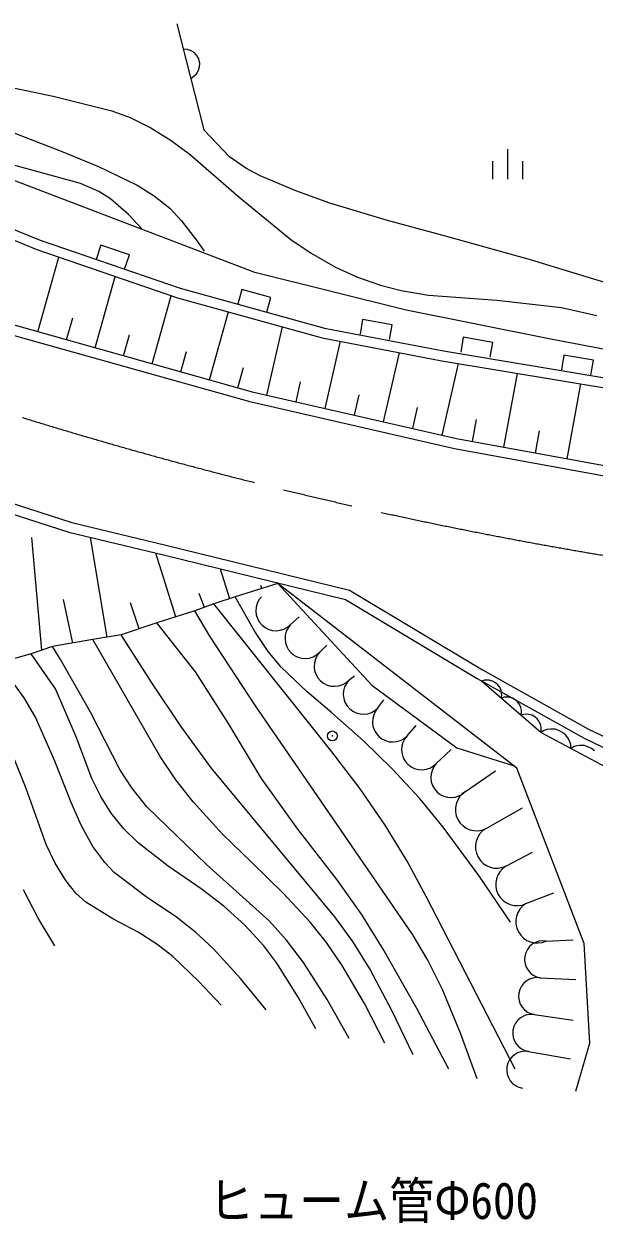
# Model space of a CAD drawing. Units: millimetres, scale not verified. Extents: x 40000 to 680000, y 20000 to 380000.
# Drawn here: x 383428 to 411855, y 250488 to 310251 of the extents above; entities that cross this region are included whole.
import ezdxf
from ezdxf.enums import TextEntityAlignment as Align

# ---------------------------------------------------------------- set-up
doc = ezdxf.new("R2010")
doc.units = ezdxf.units.MM
doc.header["$LTSCALE"] = 1000
doc.header["$PDMODE"] = 32
doc.header["$PDSIZE"] = 500
doc.linetypes.add('CHAIN', pattern=[18.5, 12, -1.5, 3.5, -1.5])
for name, color, linetype, lineweight in [('M-BGD', 7, 'Continuous', 25), ('M-BMK', 2, 'CHAIN', 13), ('M-STR-HTXT', 7, 'Continuous', 13)]:
    doc.layers.add(name, color=color, linetype=linetype, lineweight=lineweight)
doc.layers.add('M-OTRS', color=6, linetype='Continuous')
doc.styles.add('ＭＳ ゴシック', font='')
doc.styles.get('ＭＳ ゴシック').set_extended_font_data('MS Gothic')

msp = doc.modelspace()

# ---------------------------------------------------------------- linework, layer by layer
at = {"layer": 'M-BGD'}
for p, q in [((391055, 310251), (392389, 304977)), ((391562, 308981), (391373, 308995)), ((391730, 308931), (391562, 308981)), ((391912, 308822), (391730, 308931)), ((392036, 308699), (391912, 308822)), ((392138, 308539), (392036, 308699)), ((392197, 308306), (392138, 308539)), ((392024, 307767), (392133, 307949)), ((392133, 307949), (392183, 308117)), ((392183, 308117), (392197, 308306)), ((376291, 307366), (385277, 303916)), ((382046, 307238), (384879, 306659)), ((391741, 307541), (391901, 307643)), ((391901, 307643), (392024, 307767)), ((384879, 306659), (387804, 305930)), ((387804, 305930), (388729, 305582)), ((388729, 305582), (389761, 305078)), ((389761, 305078), (390771, 304449)), ((393677, 303627), (392389, 304977)), ((390771, 304449), (391736, 303728)), ((385277, 303916), (387143, 303143)), ((391736, 303728), (394148, 301632)), ((394493, 303062), (393677, 303627)), ((407534, 304013), (407534, 302513)), ((394944, 297860), (380092, 303540)), ((386247, 302299), (382178, 303411)), ((387143, 303143), (389074, 302213)), ((395200, 302682), (394493, 303062)), ((406784, 303413), (406784, 302513)), ((408284, 303413), (408284, 302513)), ((396980, 301934), (395200, 302682)), ((387158, 301903), (386247, 302299)), ((387741, 301544), (387158, 301903)), ((389074, 302213), (389922, 301683)), ((398688, 301325), (396980, 301934)), ((378858, 301661), (384241, 299475)), ((388638, 300759), (387741, 301544)), ((389922, 301683), (390694, 301063)), ((394148, 301632), (396743, 299517)), ((401558, 300449), (398688, 301325)), ((378780, 301153), (384066, 299007)), ((389328, 300017), (388638, 300759)), ((390694, 301063), (391288, 300439)), ((391288, 300439), (392022, 299486)), ((404448, 299680), (401558, 300449)), ((384241, 299475), (391224, 297078)), ((392022, 299486), (392409, 298934)), ((396743, 299517), (397742, 298835)), ((408682, 298496), (404448, 299680)), ((384066, 299007), (391076, 296600)), ((387266, 299230), (387023, 298520)), ((388685, 298743), (387266, 299230)), ((397742, 298835), (398971, 298134)), ((384125, 294914), (385168, 298628)), ((388442, 298033), (388685, 298743)), ((413034, 297162), (408682, 298496)), ((386974, 294115), (387971, 297666)), ((402481, 295984), (394944, 297860)), ((398971, 298134), (400068, 297629)), ((400068, 297629), (401200, 297229)), ((391224, 297078), (398413, 295098)), ((401200, 297229), (402234, 296965)), ((389823, 293315), (390774, 296704)), ((391076, 296600), (398299, 294611)), ((394294, 297010), (394095, 296287)), ((395741, 296612), (394294, 297010)), ((395541, 295889), (395741, 296612)), ((402234, 296965), (403607, 296738)), ((403607, 296738), (407009, 296485)), ((407009, 296485), (410236, 296117)), ((392672, 292516), (393621, 295899)), ((409777, 294525), (402481, 295984)), ((410236, 296117), (411993, 295726)), ((381989, 295513), (394808, 291916)), ((385550, 294514), (385856, 295604)), ((400315, 295524), (400185, 294785)), ((401792, 295263), (400315, 295524)), ((401662, 294525), (401792, 295263)), ((381833, 295038), (394685, 291432)), ((388399, 293715), (388691, 294756)), ((395536, 291750), (396316, 295157)), ((398413, 295098), (404353, 293952)), ((405336, 294638), (405205, 293899)), ((406813, 294377), (405336, 294638)), ((398299, 294611), (404265, 293459)), ((398449, 291083), (399216, 294434)), ((406682, 293639), (406813, 294377)), ((419626, 292649), (409777, 294525)), ((391247, 292915), (391532, 293928)), ((401361, 290416), (402151, 293867)), ((404265, 293459), (413399, 291946)), ((404353, 293952), (413475, 292440)), ((410356, 293752), (410226, 293014)), ((411833, 293492), (410356, 293752)), ((411703, 292753), (411833, 293492)), ((394096, 292116), (394381, 293133)), ((404274, 289749), (405092, 293322)), ((396993, 291416), (397222, 292419)), ((407364, 289153), (408034, 292835)), ((410514, 288580), (411193, 292312)), ((394808, 291916), (405002, 289583)), ((399905, 290749), (400139, 291770)), ((394685, 291432), (404901, 289093)), ((402818, 290083), (403058, 291133)), ((405789, 289440), (405989, 290537)), ((408939, 288867), (409142, 289979)), ((405002, 289583), (414452, 287865)), ((404901, 289093), (414379, 287370)), ((380097, 287236), (385807, 285400)), ((379935, 286763), (385673, 284918)), ((385807, 285400), (390498, 284279)), ((384317, 279042), (383813, 284661)), ((385673, 284918), (390380, 283793)), ((387572, 279693), (386744, 284662)), ((391004, 280699), (390009, 283881)), ((390498, 284279), (399657, 282035)), ((390380, 283793), (399464, 281568)), ((393695, 281603), (393226, 283080)), ((396088, 282364), (393963, 281705)), ((395291, 282110), (395244, 282258)), ((408006, 273161), (396088, 282364)), ((396088, 282364), (400782, 277302)), ((385856, 279397), (385407, 281574)), ((392424, 281172), (392162, 281870)), ((393963, 281705), (392897, 281350)), ((394941, 279970), (393963, 281705)), ((399464, 281568), (406034, 277626)), ((399657, 282035), (406285, 278058)), ((389169, 280107), (388738, 281403)), ((391951, 280995), (390057, 280403)), ((392897, 281350), (391951, 280995)), ((392703, 279731), (391951, 280995)), ((398727, 274037), (392898, 281350)), ((390057, 280403), (388282, 279811)), ((391975, 277954), (390057, 280403)), ((396718, 280318), (397147, 280709)), ((388282, 279811), (386862, 279575)), ((389809, 277418), (388282, 279811)), ((394966, 276268), (392703, 279731)), ((395607, 278977), (394941, 279970)), ((384850, 279220), (383785, 278864)), ((386862, 279575), (384850, 279220)), ((385254, 278576), (384850, 279220)), ((390214, 273735), (386862, 279575)), ((398172, 278932), (398527, 279283)), ((383785, 278864), (382128, 278391)), ((384998, 277113), (383785, 278865)), ((386737, 275945), (385254, 278576)), ((396249, 278196), (395607, 278977)), ((393635, 275391), (391975, 277954)), ((397546, 276956), (396249, 278196)), ((406285, 278058), (411587, 275101)), ((383440, 276664), (382735, 277632)), ((391254, 275257), (389809, 277418)), ((399626, 277546), (399907, 277765)), ((400782, 277302), (405015, 274173)), ((406034, 277626), (411357, 274657)), ((409194, 274942), (406245, 277498)), ((406391, 277543), (406247, 277496)), ((406501, 277551), (406391, 277543)), ((406631, 277542), (406501, 277551)), ((406800, 277499), (406631, 277542)), ((406935, 277416), (406800, 277499)), ((407052, 277314), (406935, 277416)), ((407153, 277192), (407052, 277314)), ((386033, 274722), (384998, 277113)), ((398779, 275917), (397546, 276956)), ((407220, 277031), (407153, 277192)), ((407248, 276904), (407220, 277031)), ((407229, 276645), (407255, 276794)), ((407255, 276794), (407248, 276904)), ((384008, 275701), (383440, 276664)), ((397322, 272855), (394966, 276268)), ((401080, 276159), (401380, 276568)), ((407373, 276692), (407229, 276645)), ((407483, 276700), (407373, 276692)), ((407613, 276691), (407483, 276700)), ((407782, 276647), (407613, 276691)), ((407917, 276565), (407782, 276647)), ((408035, 276463), (407917, 276565)), ((408136, 276341), (408035, 276463)), ((408202, 276180), (408136, 276341)), ((408230, 276053), (408202, 276180)), ((384973, 273516), (384008, 275701)), ((388201, 273098), (386737, 275945)), ((400360, 274525), (398779, 275917)), ((408212, 275793), (408238, 275943)), ((408356, 275841), (408212, 275793)), ((408238, 275943), (408230, 276053)), ((408466, 275848), (408356, 275841)), ((408595, 275839), (408466, 275848)), ((408764, 275796), (408595, 275839)), ((408899, 275713), (408764, 275796)), ((409017, 275611), (408899, 275713)), ((409118, 275489), (409017, 275611)), ((383535, 272142), (382341, 275113)), ((392768, 273175), (391254, 275257)), ((395274, 272641), (393635, 275391)), ((402534, 274773), (402990, 275280)), ((409185, 275328), (409118, 275489)), ((409212, 275201), (409185, 275328)), ((409194, 274942), (409220, 275091)), ((413618, 272583), (409194, 274942)), ((409376, 275038), (409206, 274936)), ((409220, 275091), (409212, 275201)), ((409514, 275080), (409376, 275038)), ((409682, 275106), (409514, 275080)), ((409910, 275100), (409682, 275106)), ((410106, 275034), (409910, 275100)), ((410286, 274938), (410106, 275034)), ((410450, 274812), (410286, 274938)), ((411587, 275101), (417298, 272348)), ((386817, 272646), (386033, 274722)), ((401795, 273128), (400360, 274525)), ((410582, 274626), (410450, 274812)), ((410654, 274472), (410582, 274626)), ((410696, 274334), (410654, 274472)), ((410706, 274136), (410696, 274334)), ((411357, 274657), (417099, 271889)), ((390993, 272578), (390214, 273735)), ((400185, 272127), (398727, 274037)), ((403989, 273387), (404739, 274083)), ((405015, 274173), (407914, 273253)), ((410866, 274232), (410706, 274136)), ((410996, 274271), (410866, 274232)), ((411154, 274296), (410996, 274271)), ((411369, 274290), (411154, 274296)), ((411553, 274228), (411369, 274290)), ((411723, 274137), (411553, 274228)), ((411877, 274019), (411723, 274137)), ((385778, 271452), (384973, 273516)), ((398934, 265744), (392768, 273175)), ((403150, 271661), (401795, 273128)), ((411365, 264418), (408006, 273161)), ((387253, 271751), (386817, 272646)), ((388807, 272176), (388201, 273098)), ((391861, 271479), (390993, 272578)), ((397091, 270121), (395274, 272641)), ((402813, 264859), (397322, 272855)), ((405443, 272000), (406947, 273025)), ((384539, 269355), (383535, 272142)), ((389552, 271239), (388807, 272176)), ((401439, 270324), (400185, 272127)), ((386285, 270313), (385778, 271452)), ((387774, 270922), (387253, 271751)), ((393336, 269877), (391861, 271479)), ((404335, 270226), (403150, 271661)), ((388406, 270142), (387774, 270922)), ((392536, 268364), (389552, 271239)), ((406448, 270136), (408282, 271185)), ((386867, 269252), (386285, 270313)), ((389122, 269433), (388406, 270142)), ((402537, 268517), (401439, 270324)), ((406111, 267810), (404335, 270226)), ((394774, 268469), (393336, 269877)), ((399052, 267588), (397091, 270121)), ((384985, 268417), (384539, 269355)), ((387454, 268450), (386867, 269252)), ((390610, 268275), (389122, 269433)), ((407454, 268272), (408788, 268976)), ((385507, 267553), (384985, 268417)), ((387932, 267952), (387454, 268450)), ((395649, 265542), (392536, 268364)), ((396354, 266928), (394774, 268469)), ((403490, 266759), (402537, 268517)), ((389518, 266741), (387932, 267952)), ((392261, 267146), (390610, 268275)), ((407691, 265491), (406111, 267810)), ((386012, 266933), (385507, 267553)), ((393394, 266280), (392261, 267146)), ((400285, 265825), (399052, 267588)), ((384140, 265681), (383408, 267094)), ((386507, 266485), (386012, 266933)), ((391034, 265729), (389518, 266741)), ((397712, 265470), (396354, 266928)), ((407928, 258153), (403490, 266759)), ((408460, 266408), (409846, 266951)), ((387861, 265642), (386507, 266485)), ((394437, 265339), (393394, 266280)), ((384968, 264308), (384140, 265681)), ((389117, 264983), (387861, 265642)), ((392005, 264971), (391034, 265729)), ((396517, 264580), (395649, 265542)), ((398511, 264475), (397712, 265470)), ((399826, 264514), (398934, 265744)), ((401348, 264135), (400285, 265825)), ((390059, 264389), (389117, 264983)), ((392882, 264154), (392005, 264971)), ((395383, 264308), (394437, 265339)), ((403567, 263588), (402813, 264859)), ((390845, 263774), (390059, 264389)), ((394230, 262673), (392882, 264154)), ((396041, 263441), (395383, 264308)), ((397360, 263476), (396517, 264580)), ((399298, 263330), (398511, 264475)), ((400668, 263161), (399826, 264514)), ((409466, 264544), (410813, 264605)), ((411641, 259449), (411365, 264418)), ((392152, 262532), (390845, 263774)), ((403025, 261173), (401348, 264135)), ((404281, 262163), (403567, 263588)), ((397108, 261749), (396041, 263441)), ((398547, 261623), (397360, 263476)), ((400402, 261426), (399298, 263330)), ((401796, 261041), (400668, 263161)), ((393253, 261349), (392152, 262532)), ((395501, 261112), (394230, 262673)), ((409170, 262710), (410951, 262624)), ((405204, 259947), (404281, 262163)), ((397987, 260165), (397108, 261749)), ((399643, 259692), (398547, 261623)), ((401419, 259455), (400402, 261426)), ((404614, 258153), (403025, 261173)), ((402839, 258863), (401796, 261041)), ((408875, 260875), (410813, 260599)), ((406034, 257680), (405204, 259947)), ((410951, 257056), (411641, 259449)), ((408579, 259041), (410675, 258667))]:
    msp.add_line(p, q, dxfattribs=at)
for centre, radius, start, end in [((395995, 281015), 1004, 136.62183, 316.10596), ((397449, 279629), 1004, 136.62183, 316.10596), ((398903, 278242), 1004, 136.62183, 316.10596), ((400357, 276856), 1004, 136.62183, 316.10596), ((401811, 275469), 1004, 136.62183, 316.10596), ((403265, 274083), 1004, 136.62183, 316.10596), ((404719, 272697), 1004, 136.62183, 316.10596), ((405999, 271097), 1061, 121.64111, 295.06885), ((407005, 269233), 1061, 121.64111, 295.06885), ((408011, 267369), 1061, 121.64111, 295.06885), ((409017, 265505), 1061, 121.64111, 295.06885), ((409319, 263627), 929, 80.83765, 260.83765), ((409023, 261793), 929, 80.83765, 260.83765), ((408727, 259958), 929, 80.83765, 260.83765), ((408431, 258124), 929, 80.83765, 260.83765)]:
    msp.add_arc(centre, radius, start, end, dxfattribs=at)
at = {"layer": 'M-BMK'}
msp.add_arc((448478, 500777), 220000, 247.96415, 268.26983, dxfattribs=at)
at = {"layer": 'M-OTRS'}
msp.add_point((398806, 274764), dxfattribs=at)

# ---------------------------------------------------------------- texts
at = {"layer": 'M-STR-HTXT', "style": 'ＭＳ ゴシック', "width": 0.9}
msp.add_text('ヒューム管Φ600', height=1833, dxfattribs=at).set_placement((392639, 250141), align=Align.BOTTOM_LEFT)

doc.saveas('drawing.dxf')
